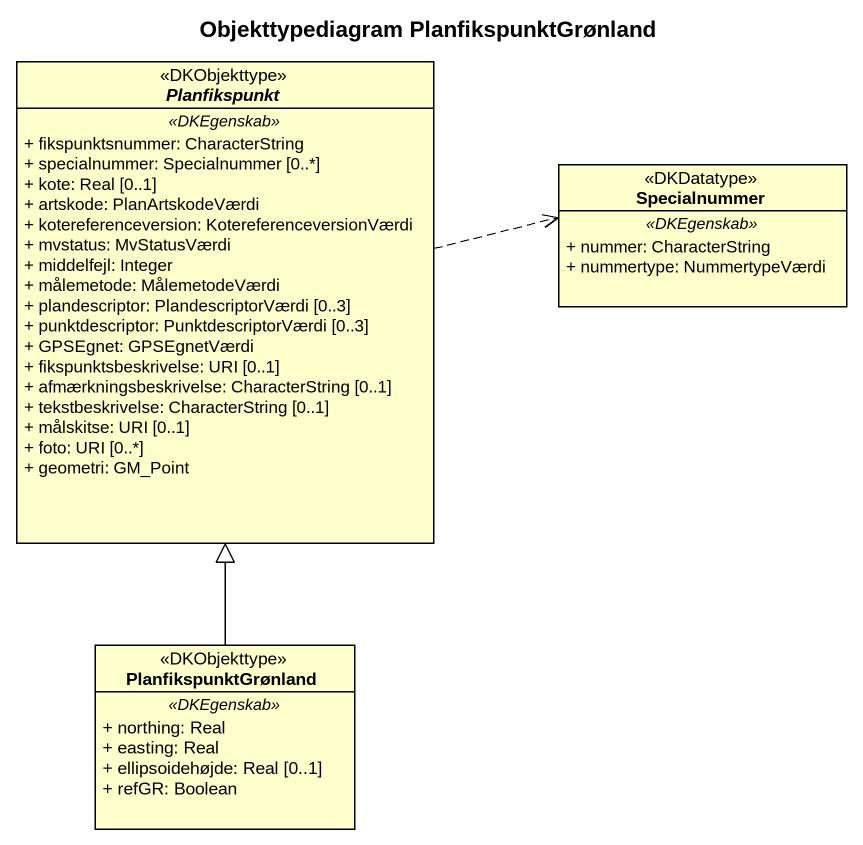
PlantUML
@startuml
title Objekttypediagram PlanfikspunktGrønland
hide circle
hide empty members
skinparam classAttributeIconSize 0
abstract class Planfikspunkt <<DKObjekttype>> {
  .. <<DKEgenskab>> ..
  + fikspunktsnummer: CharacterString
  + specialnummer: Specialnummer [0..*]
  + kote: Real [0..1]
  + artskode: PlanArtskodeVærdi
  + kotereferenceversion: KotereferenceversionVærdi
  + mvstatus: MvStatusVærdi
  + middelfejl: Integer
  + målemetode: MålemetodeVærdi
  + plandescriptor: PlandescriptorVærdi [0..3]
  + punktdescriptor: PunktdescriptorVærdi [0..3]
  + GPSEgnet: GPSEgnetVærdi
  + fikspunktsbeskrivelse: URI [0..1]
  + afmærkningsbeskrivelse: CharacterString [0..1]
  + tekstbeskrivelse: CharacterString [0..1]
  + målskitse: URI [0..1]
  + foto: URI [0..*]
  + geometri: GM_Point
}
class Specialnummer <<DKDatatype>> {
  .. <<DKEgenskab>> ..
  + nummer: CharacterString
  + nummertype: NummertypeVærdi
}
class PlanfikspunktGrønland <<DKObjekttype>> {
  .. <<DKEgenskab>> ..
  + northing: Real
  + easting: Real
  + ellipsoidehøjde: Real [0..1]
  + refGR: Boolean
}
Planfikspunkt .right.> Specialnummer
PlanfikspunktGrønland -up-|> Planfikspunkt
@enduml
